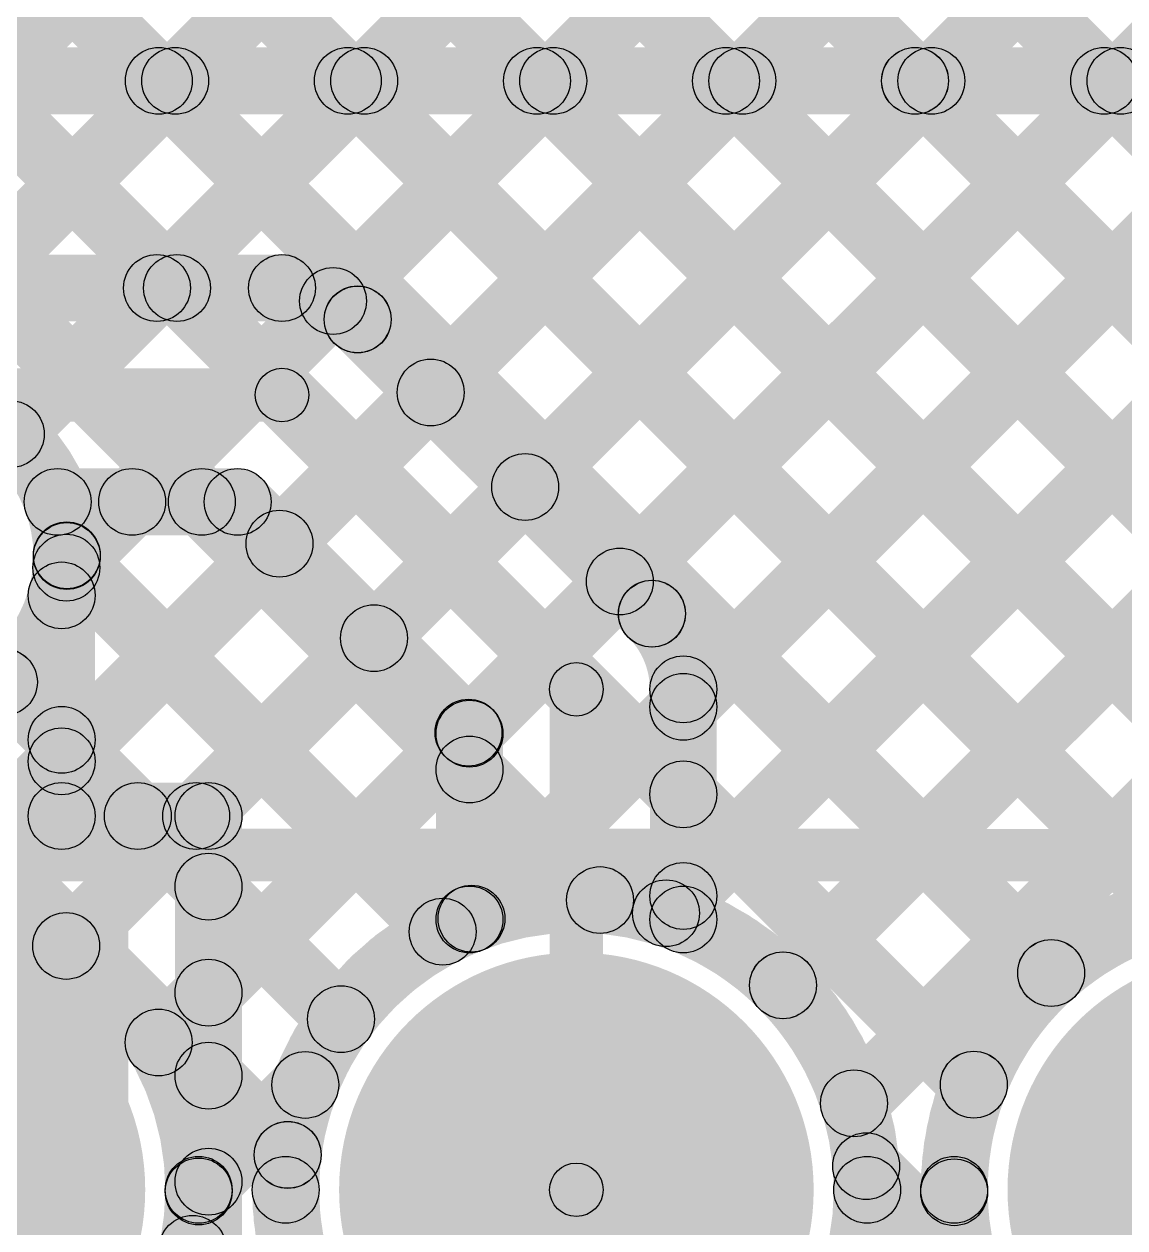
# Model space of a CAD drawing. Header units: millimetres. Extents: x -0.08 to 5.25, y -0.08 to 2.73.
# Drawn here: x 2.4984 to 2.6631, y 2.2114 to 2.3915 of the extents above; entities that cross this region are included whole.
import ezdxf

# ---------------------------------------------------------------- set-up
doc = ezdxf.new("R2010")
doc.units = ezdxf.units.MM
doc.header["$MEASUREMENT"] = 0
for name, color, linetype in [('BottomLayer', 5, 'Continuous'), ('BottomSolder', 6, 'Continuous'), ('PadHoleLayer', 156, 'Continuous'), ('TopLayer', 1, 'Continuous'), ('TopOverlay', 2, 'Continuous'), ('TopSolder', 216, 'Continuous')]:
    doc.layers.add(name, color=color, linetype=linetype)

# ---------------------------------------------------------------- blocks, each defined once
blk = doc.blocks.new('C35445_10')
at = {"layer": 'BottomLayer'}
h = blk.add_hatch(color=5, dxfattribs=at)
edge = h.paths.add_edge_path()
edge.add_arc((-0.15, 0), 0.0315, 0, 360)
h = blk.add_hatch(color=5, dxfattribs=at)
edge = h.paths.add_edge_path()
edge.add_arc((-0.05, 0), 0.0315, 0, 360)
h = blk.add_hatch(color=5, dxfattribs=at)
edge = h.paths.add_edge_path()
edge.add_arc((0.05, 0), 0.0315, 0, 360)
at = {"layer": 'BottomSolder'}
h = blk.add_hatch(color=6, dxfattribs=at)
edge = h.paths.add_edge_path()
edge.add_arc((-0.15, 0), 0.0355, 0, 360)
h = blk.add_hatch(color=6, dxfattribs=at)
edge = h.paths.add_edge_path()
edge.add_arc((-0.05, 0), 0.0355, 0, 360)
h = blk.add_hatch(color=6, dxfattribs=at)
edge = h.paths.add_edge_path()
edge.add_arc((0.05, 0), 0.0355, 0, 360)
at = {"layer": 'PadHoleLayer'}
h = blk.add_hatch(color=156, dxfattribs=at)
edge = h.paths.add_edge_path()
edge.add_arc((-0.15, 0), 0.01969, 0, 360)
h = blk.add_hatch(color=156, dxfattribs=at)
edge = h.paths.add_edge_path()
edge.add_arc((-0.05, 0), 0.01969, 0, 360)
h = blk.add_hatch(color=156, dxfattribs=at)
edge = h.paths.add_edge_path()
edge.add_arc((0.05, 0), 0.01969, 0, 360)
at = {"layer": 'TopLayer'}
h = blk.add_hatch(color=1, dxfattribs=at)
edge = h.paths.add_edge_path()
edge.add_arc((-0.15, 0), 0.0315, 0, 360)
h = blk.add_hatch(color=1, dxfattribs=at)
edge = h.paths.add_edge_path()
edge.add_arc((-0.05, 0), 0.0315, 0, 360)
h = blk.add_hatch(color=1, dxfattribs=at)
edge = h.paths.add_edge_path()
edge.add_arc((0.05, 0), 0.0315, 0, 360)
at = {"layer": 'TopOverlay'}
blk.add_hatch(color=2, dxfattribs=at).paths.add_polyline_path([(0.51083, -0.04626), (0.51083, -0.05413), (-0.51181, -0.05393), (-0.51181, -0.04606)])
at = {"layer": 'TopSolder'}
h = blk.add_hatch(color=216, dxfattribs=at)
edge = h.paths.add_edge_path()
edge.add_arc((-0.15, 0), 0.0355, 0, 360)
h = blk.add_hatch(color=216, dxfattribs=at)
edge = h.paths.add_edge_path()
edge.add_arc((-0.05, 0), 0.0355, 0, 360)
h = blk.add_hatch(color=216, dxfattribs=at)
edge = h.paths.add_edge_path()
edge.add_arc((0.05, 0), 0.0355, 0, 360)

msp = doc.modelspace()

# ---------------------------------------------------------------- hatches: boundary and pattern name
at = {"layer": 'BottomLayer'}
for points in [[(1.30653, 2.378), (1.30653, 2.388), (2.81284, 2.388), (2.81284, 2.378)], [(1.30653, 2.378), (1.30653, 2.388), (2.81284, 2.388), (2.81284, 2.378)], [(2.45846, 2.37946), (2.46553, 2.38654), (2.58811, 2.26396), (2.58104, 2.25689)], [(2.45847, 2.37946), (2.46554, 2.38654), (2.58812, 2.26396), (2.58104, 2.25689)], [(2.4853, 2.34022), (2.47823, 2.34729), (2.51747, 2.38654), (2.52455, 2.37946)], [(2.4853, 2.34022), (2.47823, 2.34729), (2.51747, 2.38654), (2.52455, 2.37946)], [(2.4869, 2.25697), (2.47983, 2.26404), (2.60233, 2.38654), (2.6094, 2.37946)], [(2.4869, 2.25697), (2.47983, 2.26404), (2.60233, 2.38654), (2.6094, 2.37946)], [(2.48675, 2.37946), (2.49382, 2.38654), (2.64403, 2.23633), (2.63696, 2.22926)], [(2.48675, 2.37946), (2.49382, 2.38654), (2.64403, 2.23633), (2.63695, 2.22926)], [(2.49997, 2.3266), (2.49289, 2.33367), (2.54576, 2.38654), (2.55283, 2.37946)], [(2.49996, 2.3266), (2.49289, 2.33367), (2.54576, 2.38654), (2.55283, 2.37946)], [(2.50825, 2.25003), (2.50117, 2.2571), (2.63061, 2.38654), (2.63768, 2.37946)], [(2.50825, 2.25003), (2.50118, 2.2571), (2.63061, 2.38654), (2.63768, 2.37946)], [(2.50828, 2.30663), (2.5012, 2.3137), (2.57404, 2.38654), (2.58111, 2.37946)], [(2.50828, 2.30663), (2.5012, 2.3137), (2.57404, 2.38654), (2.58111, 2.37946)], [(2.52208, 2.23557), (2.51501, 2.24265), (2.6589, 2.38654), (2.66597, 2.37946)], [(2.52208, 2.23558), (2.51501, 2.24265), (2.6589, 2.38654), (2.66597, 2.37946)], [(2.51503, 2.37946), (2.52211, 2.38654), (2.6556, 2.25304), (2.64853, 2.24597)], [(2.51503, 2.37946), (2.5221, 2.38654), (2.6556, 2.25304), (2.64853, 2.24597)], [(2.54332, 2.37946), (2.55039, 2.38654), (2.6741, 2.26282), (2.66703, 2.25575)], [(2.54332, 2.37946), (2.55039, 2.38654), (2.6741, 2.26282), (2.66703, 2.25575)], [(2.56889, 2.2541), (2.56182, 2.26117), (2.68718, 2.38654), (2.69425, 2.37946)], [(2.56889, 2.2541), (2.56182, 2.26117), (2.68718, 2.38654), (2.69425, 2.37946)], [(2.5716, 2.37946), (2.57867, 2.38654), (2.70787, 2.25734), (2.7008, 2.25027)], [(2.5716, 2.37946), (2.57867, 2.38654), (2.70786, 2.25735), (2.70079, 2.25028)], [(2.59798, 2.25491), (2.59091, 2.26198), (2.71546, 2.38654), (2.72254, 2.37946)], [(2.59798, 2.25491), (2.59091, 2.26198), (2.71546, 2.38654), (2.72254, 2.37946)], [(2.59988, 2.37946), (2.60696, 2.38654), (2.74854, 2.24495), (2.74147, 2.23788)], [(2.59989, 2.37946), (2.60696, 2.38654), (2.74854, 2.24496), (2.74147, 2.23788)], [(2.61549, 2.24413), (2.60842, 2.25121), (2.74375, 2.38654), (2.75082, 2.37946)], [(2.61549, 2.24414), (2.60842, 2.25121), (2.74375, 2.38654), (2.75082, 2.37946)], [(2.62611, 2.22647), (2.61904, 2.23354), (2.77203, 2.38654), (2.7791, 2.37946)], [(2.62611, 2.22647), (2.61904, 2.23354), (2.77203, 2.38654), (2.7791, 2.37946)], [(2.62817, 2.37946), (2.63524, 2.38654), (2.76326, 2.25852), (2.75619, 2.25145)], [(2.62817, 2.37946), (2.63524, 2.38654), (2.76326, 2.25852), (2.75619, 2.25145)], [(2.65645, 2.37946), (2.66352, 2.38654), (2.78598, 2.26408), (2.77891, 2.25701)], [(2.65646, 2.37946), (2.66353, 2.38654), (2.78598, 2.26408), (2.77891, 2.25701)], [(2.50128, 2.30837), (2.50835, 2.31544), (2.56457, 2.25922), (2.55749, 2.25215)], [(2.50128, 2.30837), (2.50835, 2.31544), (2.56456, 2.25922), (2.55749, 2.25215)], [(2.46473, 2.28835), (2.4718, 2.29542), (2.5414, 2.22582), (2.53433, 2.21875)], [(2.46474, 2.28834), (2.47181, 2.29541), (2.5414, 2.22582), (2.53433, 2.21875)], [(2.49186, 2.2895), (2.49893, 2.29657), (2.54937, 2.24614), (2.5423, 2.23907)], [(2.49186, 2.2895), (2.49893, 2.29657), (2.54936, 2.24614), (2.54229, 2.23906)], [(2.52808, 2.21329), (2.521, 2.22036), (2.53694, 2.2363), (2.54401, 2.22923)], [(2.52808, 2.21329), (2.521, 2.22036), (2.53694, 2.2363), (2.54401, 2.22923)], [(2.62086, 2.21707), (2.62793, 2.22414), (2.64251, 2.20956), (2.63544, 2.20249)], [(2.62086, 2.21707), (2.62793, 2.22414), (2.64251, 2.20956), (2.63544, 2.20249)], [(2.62473, 2.19681), (2.61766, 2.20388), (2.63401, 2.22023), (2.64109, 2.21316)], [(2.62473, 2.19681), (2.61766, 2.20388), (2.63401, 2.22023), (2.64109, 2.21316)], [(2.5201, 2.2047), (2.52717, 2.21177), (2.66158, 2.07736), (2.65451, 2.07028)], [(2.5201, 2.20469), (2.52717, 2.21176), (2.66158, 2.07735), (2.65451, 2.07028)]]:
    msp.add_hatch(color=5, dxfattribs=at).paths.add_polyline_path(points)
h = msp.add_hatch(color=5, dxfattribs=at)
edge = h.paths.add_edge_path()
edge.add_arc((2.51857, 2.383), 0.005, 0, 360)
h = msp.add_hatch(color=5, dxfattribs=at)
edge = h.paths.add_edge_path()
edge.add_arc((2.51857, 2.383), 0.005, 0, 360)
h = msp.add_hatch(color=5, dxfattribs=at)
edge = h.paths.add_edge_path()
edge.add_arc((2.52101, 2.383), 0.005, 0, 360)
h = msp.add_hatch(color=5, dxfattribs=at)
edge = h.paths.add_edge_path()
edge.add_arc((2.52101, 2.383), 0.005, 0, 360)
h = msp.add_hatch(color=5, dxfattribs=at)
edge = h.paths.add_edge_path()
edge.add_arc((2.54685, 2.383), 0.005, 0, 360)
h = msp.add_hatch(color=5, dxfattribs=at)
edge = h.paths.add_edge_path()
edge.add_arc((2.54685, 2.383), 0.005, 0, 360)
h = msp.add_hatch(color=5, dxfattribs=at)
edge = h.paths.add_edge_path()
edge.add_arc((2.54929, 2.383), 0.005, 0, 360)
h = msp.add_hatch(color=5, dxfattribs=at)
edge = h.paths.add_edge_path()
edge.add_arc((2.54929, 2.383), 0.005, 0, 360)
h = msp.add_hatch(color=5, dxfattribs=at)
edge = h.paths.add_edge_path()
edge.add_arc((2.57514, 2.383), 0.005, 0, 360)
h = msp.add_hatch(color=5, dxfattribs=at)
edge = h.paths.add_edge_path()
edge.add_arc((2.57514, 2.383), 0.005, 0, 360)
h = msp.add_hatch(color=5, dxfattribs=at)
edge = h.paths.add_edge_path()
edge.add_arc((2.57758, 2.383), 0.005, 0, 360)
h = msp.add_hatch(color=5, dxfattribs=at)
edge = h.paths.add_edge_path()
edge.add_arc((2.57758, 2.383), 0.005, 0, 360)
h = msp.add_hatch(color=5, dxfattribs=at)
edge = h.paths.add_edge_path()
edge.add_arc((2.60342, 2.383), 0.005, 0, 360)
h = msp.add_hatch(color=5, dxfattribs=at)
edge = h.paths.add_edge_path()
edge.add_arc((2.60342, 2.383), 0.005, 0, 360)
h = msp.add_hatch(color=5, dxfattribs=at)
edge = h.paths.add_edge_path()
edge.add_arc((2.60586, 2.383), 0.005, 0, 360)
h = msp.add_hatch(color=5, dxfattribs=at)
edge = h.paths.add_edge_path()
edge.add_arc((2.60586, 2.383), 0.005, 0, 360)
h = msp.add_hatch(color=5, dxfattribs=at)
edge = h.paths.add_edge_path()
edge.add_arc((2.6317, 2.383), 0.005, 0, 360)
h = msp.add_hatch(color=5, dxfattribs=at)
edge = h.paths.add_edge_path()
edge.add_arc((2.63171, 2.383), 0.005, 0, 360)
h = msp.add_hatch(color=5, dxfattribs=at)
edge = h.paths.add_edge_path()
edge.add_arc((2.63415, 2.383), 0.005, 0, 360)
h = msp.add_hatch(color=5, dxfattribs=at)
edge = h.paths.add_edge_path()
edge.add_arc((2.63415, 2.383), 0.005, 0, 360)
h = msp.add_hatch(color=5, dxfattribs=at)
edge = h.paths.add_edge_path()
edge.add_arc((2.65999, 2.383), 0.005, 0, 360)
h = msp.add_hatch(color=5, dxfattribs=at)
edge = h.paths.add_edge_path()
edge.add_arc((2.65999, 2.383), 0.005, 0, 360)
h = msp.add_hatch(color=5, dxfattribs=at)
edge = h.paths.add_edge_path()
edge.add_arc((2.66243, 2.383), 0.005, 0, 360)
h = msp.add_hatch(color=5, dxfattribs=at)
edge = h.paths.add_edge_path()
edge.add_arc((2.66243, 2.383), 0.005, 0, 360)
h = msp.add_hatch(color=5, dxfattribs=at)
edge = h.paths.add_edge_path()
edge.add_arc((2.49643, 2.33014), 0.005, 0, 360)
h = msp.add_hatch(color=5, dxfattribs=at)
edge = h.paths.add_edge_path()
edge.add_arc((2.49643, 2.33014), 0.005, 0, 360)
h = msp.add_hatch(color=5, dxfattribs=at)
edge = h.paths.add_edge_path()
edge.add_arc((2.50481, 2.312), 0.005, 0, 360)
h = msp.add_hatch(color=5, dxfattribs=at)
edge = h.paths.add_edge_path()
edge.add_arc((2.50481, 2.312), 0.005, 0, 360)
h = msp.add_hatch(color=5, dxfattribs=at)
edge = h.paths.add_edge_path()
edge.add_arc((2.50481, 2.312), 0.005, 0, 360)
h = msp.add_hatch(color=5, dxfattribs=at)
edge = h.paths.add_edge_path()
edge.add_arc((2.50481, 2.312), 0.005, 0, 360)
h = msp.add_hatch(color=5, dxfattribs=at)
edge = h.paths.add_edge_path()
edge.add_arc((2.50481, 2.31191), 0.005, 0, 360)
h = msp.add_hatch(color=5, dxfattribs=at)
edge = h.paths.add_edge_path()
edge.add_arc((2.50481, 2.3119), 0.005, 0, 360)
h = msp.add_hatch(color=5, dxfattribs=at)
edge = h.paths.add_edge_path()
edge.add_arc((2.50474, 2.31016), 0.005, 0, 360)
h = msp.add_hatch(color=5, dxfattribs=at)
edge = h.paths.add_edge_path()
edge.add_arc((2.50474, 2.31016), 0.005, 0, 360)
h = msp.add_hatch(color=5, dxfattribs=at)
edge = h.paths.add_edge_path()
edge.add_arc((2.4954, 2.29303), 0.005, 0, 360)
h = msp.add_hatch(color=5, dxfattribs=at)
edge = h.paths.add_edge_path()
edge.add_arc((2.4954, 2.29304), 0.005, 0, 360)
h = msp.add_hatch(color=5, dxfattribs=at)
edge = h.paths.add_edge_path()
edge.add_arc((2.58458, 2.26042), 0.005, 0, 360)
h = msp.add_hatch(color=5, dxfattribs=at)
edge = h.paths.add_edge_path()
edge.add_arc((2.58458, 2.26042), 0.005, 0, 360)
h = msp.add_hatch(color=5, dxfattribs=at)
edge = h.paths.add_edge_path()
edge.add_arc((2.56535, 2.25764), 0.005, 0, 360)
h = msp.add_hatch(color=5, dxfattribs=at)
edge = h.paths.add_edge_path()
edge.add_arc((2.56535, 2.25764), 0.005, 0, 360)
h = msp.add_hatch(color=5, dxfattribs=at)
edge = h.paths.add_edge_path()
edge.add_arc((2.59445, 2.25845), 0.005, 0, 360)
h = msp.add_hatch(color=5, dxfattribs=at)
edge = h.paths.add_edge_path()
edge.add_arc((2.59445, 2.25845), 0.005, 0, 360)
h = msp.add_hatch(color=5, dxfattribs=at)
edge = h.paths.add_edge_path()
edge.add_arc((2.56103, 2.25569), 0.005, 0, 360)
h = msp.add_hatch(color=5, dxfattribs=at)
edge = h.paths.add_edge_path()
edge.add_arc((2.56103, 2.25569), 0.005, 0, 360)
h = msp.add_hatch(color=5, dxfattribs=at)
edge = h.paths.add_edge_path()
edge.add_arc((2.50471, 2.25356), 0.005, 0, 360)
h = msp.add_hatch(color=5, dxfattribs=at)
edge = h.paths.add_edge_path()
edge.add_arc((2.50471, 2.25356), 0.005, 0, 360)
h = msp.add_hatch(color=5, dxfattribs=at)
edge = h.paths.add_edge_path()
edge.add_arc((2.65206, 2.24951), 0.005, 0, 360)
h = msp.add_hatch(color=5, dxfattribs=at)
edge = h.paths.add_edge_path()
edge.add_arc((2.65206, 2.2495), 0.005, 0, 360)
h = msp.add_hatch(color=5, dxfattribs=at)
edge = h.paths.add_edge_path()
edge.add_arc((2.61196, 2.24767), 0.005, 0, 360)
h = msp.add_hatch(color=5, dxfattribs=at)
edge = h.paths.add_edge_path()
edge.add_arc((2.61195, 2.24767), 0.005, 0, 360)
h = msp.add_hatch(color=5, dxfattribs=at)
edge = h.paths.add_edge_path()
edge.add_arc((2.54583, 2.2426), 0.005, 0, 360)
h = msp.add_hatch(color=5, dxfattribs=at)
edge = h.paths.add_edge_path()
edge.add_arc((2.54583, 2.2426), 0.005, 0, 360)
h = msp.add_hatch(color=5, dxfattribs=at)
edge = h.paths.add_edge_path()
edge.add_arc((2.51854, 2.23911), 0.005, 0, 360)
h = msp.add_hatch(color=5, dxfattribs=at)
edge = h.paths.add_edge_path()
edge.add_arc((2.51854, 2.23911), 0.005, 0, 360)
h = msp.add_hatch(color=5, dxfattribs=at)
edge = h.paths.add_edge_path()
edge.add_arc((2.54048, 2.23276), 0.005, 0, 360)
h = msp.add_hatch(color=5, dxfattribs=at)
edge = h.paths.add_edge_path()
edge.add_arc((2.54048, 2.23276), 0.005, 0, 360)
h = msp.add_hatch(color=5, dxfattribs=at)
edge = h.paths.add_edge_path()
edge.add_arc((2.64049, 2.2328), 0.005, 0, 360)
h = msp.add_hatch(color=5, dxfattribs=at)
edge = h.paths.add_edge_path()
edge.add_arc((2.64049, 2.23279), 0.005, 0, 360)
h = msp.add_hatch(color=5, dxfattribs=at)
edge = h.paths.add_edge_path()
edge.add_arc((2.62257, 2.23), 0.005, 0, 360)
h = msp.add_hatch(color=5, dxfattribs=at)
edge = h.paths.add_edge_path()
edge.add_arc((2.62257, 2.23), 0.005, 0, 360)
h = msp.add_hatch(color=5, dxfattribs=at)
edge = h.paths.add_edge_path()
edge.add_arc((2.53786, 2.22229), 0.005, 0, 360)
h = msp.add_hatch(color=5, dxfattribs=at)
edge = h.paths.add_edge_path()
edge.add_arc((2.53786, 2.22228), 0.005, 0, 360)
h = msp.add_hatch(color=5, dxfattribs=at)
edge = h.paths.add_edge_path()
edge.add_arc((2.6244, 2.22061), 0.005, 0, 360)
h = msp.add_hatch(color=5, dxfattribs=at)
edge = h.paths.add_edge_path()
edge.add_arc((2.6244, 2.2206), 0.005, 0, 360)
h = msp.add_hatch(color=5, dxfattribs=at)
edge = h.paths.add_edge_path()
edge.add_arc((2.52454, 2.21707), 0.005, 0, 360)
h = msp.add_hatch(color=5, dxfattribs=at)
edge = h.paths.add_edge_path()
edge.add_arc((2.52454, 2.21707), 0.005, 0, 360)
h = msp.add_hatch(color=5, dxfattribs=at)
edge = h.paths.add_edge_path()
edge.add_arc((2.52454, 2.21682), 0.005, 0, 360)
h = msp.add_hatch(color=5, dxfattribs=at)
edge = h.paths.add_edge_path()
edge.add_arc((2.52454, 2.21682), 0.005, 0, 360)
h = msp.add_hatch(color=5, dxfattribs=at)
edge = h.paths.add_edge_path()
edge.add_arc((2.53755, 2.21707), 0.005, 0, 360)
h = msp.add_hatch(color=5, dxfattribs=at)
edge = h.paths.add_edge_path()
edge.add_arc((2.53755, 2.21707), 0.005, 0, 360)
h = msp.add_hatch(color=5, dxfattribs=at)
edge = h.paths.add_edge_path()
edge.add_arc((2.62454, 2.21707), 0.005, 0, 360)
h = msp.add_hatch(color=5, dxfattribs=at)
edge = h.paths.add_edge_path()
edge.add_arc((2.62454, 2.21707), 0.005, 0, 360)
h = msp.add_hatch(color=5, dxfattribs=at)
edge = h.paths.add_edge_path()
edge.add_arc((2.63755, 2.2167), 0.005, 0, 360)
h = msp.add_hatch(color=5, dxfattribs=at)
edge = h.paths.add_edge_path()
edge.add_arc((2.63755, 2.2167), 0.005, 0, 360)
h = msp.add_hatch(color=5, dxfattribs=at)
edge = h.paths.add_edge_path()
edge.add_arc((2.52363, 2.20823), 0.005, 0, 360)
h = msp.add_hatch(color=5, dxfattribs=at)
edge = h.paths.add_edge_path()
edge.add_arc((2.52363, 2.20823), 0.005, 0, 360)
at = {"layer": 'TopLayer'}
for points in [[(2.39975, 2.46646), (2.40682, 2.47354), (2.52482, 2.35554), (2.51775, 2.34846)], [(2.42803, 2.46646), (2.43511, 2.47354), (2.6556, 2.25304), (2.64853, 2.24597)], [(2.45632, 2.46646), (2.46339, 2.47354), (2.6741, 2.26282), (2.66703, 2.25575)], [(2.46526, 2.34846), (2.45819, 2.35554), (2.57619, 2.47354), (2.58326, 2.46646)], [(2.4846, 2.46646), (2.49167, 2.47354), (2.70787, 2.25734), (2.7008, 2.25027)], [(2.49355, 2.34846), (2.48647, 2.35554), (2.60447, 2.47354), (2.61155, 2.46646)], [(2.51289, 2.46646), (2.51996, 2.47354), (2.74854, 2.24496), (2.74147, 2.23788)], [(2.52183, 2.34846), (2.51476, 2.35554), (2.63276, 2.47354), (2.63983, 2.46646)], [(2.54817, 2.34652), (2.5411, 2.35359), (2.66104, 2.47354), (2.66811, 2.46646)], [(2.54117, 2.46646), (2.54824, 2.47354), (2.76326, 2.25852), (2.75619, 2.25145)], [(2.56278, 2.33285), (2.55571, 2.33992), (2.68933, 2.47354), (2.6964, 2.46646)], [(2.56946, 2.46646), (2.57653, 2.47354), (2.78598, 2.26408), (2.77891, 2.25701)], [(2.57692, 2.3187), (2.56985, 2.32578), (2.71761, 2.47354), (2.72468, 2.46646)], [(2.59107, 2.30456), (2.58399, 2.31163), (2.7459, 2.47354), (2.75297, 2.46646)], [(2.60058, 2.25751), (2.59351, 2.26458), (2.80246, 2.47354), (2.80954, 2.46646)], [(2.60058, 2.28579), (2.59351, 2.29286), (2.77418, 2.47354), (2.78125, 2.46646)], [(2.61549, 2.24413), (2.60842, 2.25121), (2.79296, 2.43575), (2.80003, 2.42868)], [(2.62611, 2.22647), (2.61904, 2.23354), (2.79187, 2.40637), (2.79894, 2.3993)], [(1.143, 2.347), (1.143, 2.357), (2.537, 2.357), (2.537, 2.347)], [(2.54479, 2.34376), (2.55186, 2.35084), (2.59588, 2.30682), (2.58881, 2.29975)], [(1.143, 2.332), (1.143, 2.34), (2.537, 2.34), (2.537, 2.332)], [(2.53417, 2.33317), (2.53983, 2.33883), (2.58387, 2.29478), (2.57822, 2.28913)], [(2.50343, 2.315), (2.50343, 2.325), (2.53037, 2.325), (2.53037, 2.315)], [(2.50828, 2.30663), (2.5012, 2.3137), (2.51104, 2.32354), (2.51811, 2.31646)], [(2.52147, 2.31646), (2.52854, 2.32354), (2.56858, 2.28349), (2.56151, 2.27642)], [(2.52684, 2.31646), (2.53391, 2.32354), (2.56858, 2.28886), (2.56151, 2.28179)], [(2.50758, 2.27765), (2.50051, 2.28472), (2.53308, 2.31729), (2.54015, 2.31022)], [(2.50128, 2.30837), (2.50835, 2.31544), (2.56457, 2.25922), (2.55749, 2.25215)], [(2.50904, 2.273), (2.49904, 2.273), (2.49904, 2.30601), (2.50904, 2.30601)], [(2.52768, 2.26946), (2.52061, 2.27654), (2.54722, 2.30315), (2.5543, 2.29608)], [(2.58504, 2.21707), (2.57704, 2.21707), (2.57704, 2.29196), (2.58504, 2.29196)], [(2.60204, 2.25752), (2.59204, 2.25752), (2.59204, 2.29196), (2.60204, 2.29196)], [(2.50051, 2.28085), (2.50758, 2.28792), (2.51897, 2.27654), (2.5119, 2.26946)], [(2.52954, 2.24303), (2.52246, 2.2501), (2.56137, 2.28901), (2.56844, 2.28193)], [(2.57004, 2.25752), (2.56004, 2.25752), (2.56004, 2.28533), (2.57004, 2.28533)], [(2.59351, 2.27271), (2.60058, 2.27978), (2.64403, 2.23633), (2.63696, 2.22926)], [(2.50404, 2.268), (2.50404, 2.278), (2.526, 2.278), (2.526, 2.268)], [(2.531, 2.135), (2.521, 2.135), (2.521, 2.273), (2.531, 2.273)], [(2.52246, 2.2589), (2.52954, 2.26597), (2.54937, 2.24614), (2.5423, 2.23907)], [(2.447, 2.131), (2.514, 2.131), (2.514, 2.261), (2.447, 2.261)], [(2.52246, 2.23061), (2.52954, 2.23768), (2.5414, 2.22582), (2.53433, 2.21875)], [(2.52954, 2.21475), (2.52246, 2.22182), (2.53694, 2.2363), (2.54401, 2.22923)], [(2.62086, 2.21707), (2.62793, 2.22414), (2.64251, 2.20956), (2.63544, 2.20249)], [(2.62473, 2.19681), (2.61766, 2.20388), (2.63401, 2.22023), (2.64109, 2.21316)]]:
    msp.add_hatch(color=1, dxfattribs=at).paths.add_polyline_path(points)
h = msp.add_hatch(color=1, dxfattribs=at)
edge = h.paths.add_edge_path()
edge.add_arc((2.51829, 2.352), 0.005, 0, 360)
h = msp.add_hatch(color=1, dxfattribs=at)
edge = h.paths.add_edge_path()
edge.add_arc((2.52129, 2.352), 0.005, 0, 360)
h = msp.add_hatch(color=1, dxfattribs=at)
edge = h.paths.add_edge_path()
edge.add_arc((2.537, 2.352), 0.005, 0, 360)
h = msp.add_hatch(color=1, dxfattribs=at)
edge = h.paths.add_edge_path()
edge.add_arc((2.537, 2.352), 0.005, 0, 360)
h = msp.add_hatch(color=1, dxfattribs=at)
edge = h.paths.add_edge_path()
edge.add_arc((2.537, 2.352), 0.005, 0, 360)
h = msp.add_hatch(color=1, dxfattribs=at)
edge = h.paths.add_edge_path()
edge.add_arc((2.54464, 2.35006), 0.005, 0, 360)
h = msp.add_hatch(color=1, dxfattribs=at)
edge = h.paths.add_edge_path()
edge.add_arc((2.54831, 2.34731), 0.005, 0, 360)
h = msp.add_hatch(color=1, dxfattribs=at)
edge = h.paths.add_edge_path()
edge.add_arc((2.54833, 2.3473), 0.005, 0, 360)
h = msp.add_hatch(color=1, dxfattribs=at)
edge = h.paths.add_edge_path()
edge.add_arc((2.54833, 2.3473), 0.005, 0, 360)
h = msp.add_hatch(color=1, dxfattribs=at)
edge = h.paths.add_edge_path()
edge.add_arc((2.537, 2.336), 0.004, 0, 360)
h = msp.add_hatch(color=1, dxfattribs=at)
edge = h.paths.add_edge_path()
edge.add_arc((2.537, 2.336), 0.004, 0, 360)
h = msp.add_hatch(color=1, dxfattribs=at)
edge = h.paths.add_edge_path()
edge.add_arc((2.55925, 2.33638), 0.005, 0, 360)
h = msp.add_hatch(color=1, dxfattribs=at)
edge = h.paths.add_edge_path()
edge.add_arc((2.57339, 2.32224), 0.005, 0, 360)
h = msp.add_hatch(color=1, dxfattribs=at)
edge = h.paths.add_edge_path()
edge.add_arc((2.50343, 2.32), 0.005, 0, 360)
h = msp.add_hatch(color=1, dxfattribs=at)
edge = h.paths.add_edge_path()
edge.add_arc((2.50343, 2.32), 0.005, 0, 360)
h = msp.add_hatch(color=1, dxfattribs=at)
edge = h.paths.add_edge_path()
edge.add_arc((2.51458, 2.32), 0.005, 0, 360)
h = msp.add_hatch(color=1, dxfattribs=at)
edge = h.paths.add_edge_path()
edge.add_arc((2.525, 2.32), 0.005, 0, 360)
h = msp.add_hatch(color=1, dxfattribs=at)
edge = h.paths.add_edge_path()
edge.add_arc((2.53037, 2.32), 0.005, 0, 360)
h = msp.add_hatch(color=1, dxfattribs=at)
edge = h.paths.add_edge_path()
edge.add_arc((2.53037, 2.32), 0.005, 0, 360)
h = msp.add_hatch(color=1, dxfattribs=at)
edge = h.paths.add_edge_path()
edge.add_arc((2.53662, 2.31375), 0.005, 0, 360)
h = msp.add_hatch(color=1, dxfattribs=at)
edge = h.paths.add_edge_path()
edge.add_arc((2.50481, 2.312), 0.005, 0, 360)
h = msp.add_hatch(color=1, dxfattribs=at)
edge = h.paths.add_edge_path()
edge.add_arc((2.50481, 2.312), 0.005, 0, 360)
h = msp.add_hatch(color=1, dxfattribs=at)
edge = h.paths.add_edge_path()
edge.add_arc((2.50481, 2.31191), 0.005, 0, 360)
h = msp.add_hatch(color=1, dxfattribs=at)
edge = h.paths.add_edge_path()
edge.add_arc((2.50474, 2.31016), 0.005, 0, 360)
h = msp.add_hatch(color=1, dxfattribs=at)
edge = h.paths.add_edge_path()
edge.add_arc((2.58753, 2.3081), 0.005, 0, 360)
h = msp.add_hatch(color=1, dxfattribs=at)
edge = h.paths.add_edge_path()
edge.add_arc((2.50404, 2.30601), 0.005, 0, 360)
h = msp.add_hatch(color=1, dxfattribs=at)
edge = h.paths.add_edge_path()
edge.add_arc((2.50404, 2.30601), 0.005, 0, 360)
h = msp.add_hatch(color=1, dxfattribs=at)
edge = h.paths.add_edge_path()
edge.add_arc((2.59234, 2.30328), 0.005, 0, 360)
h = msp.add_hatch(color=1, dxfattribs=at)
edge = h.paths.add_edge_path()
edge.add_arc((2.59234, 2.30328), 0.005, 0, 360)
h = msp.add_hatch(color=1, dxfattribs=at)
edge = h.paths.add_edge_path()
edge.add_arc((2.59236, 2.30327), 0.005, 0, 360)
h = msp.add_hatch(color=1, dxfattribs=at)
edge = h.paths.add_edge_path()
edge.add_arc((2.55076, 2.29961), 0.005, 0, 360)
h = msp.add_hatch(color=1, dxfattribs=at)
edge = h.paths.add_edge_path()
edge.add_arc((2.59704, 2.29196), 0.005, 0, 360)
h = msp.add_hatch(color=1, dxfattribs=at)
edge = h.paths.add_edge_path()
edge.add_arc((2.59704, 2.29196), 0.005, 0, 360)
h = msp.add_hatch(color=1, dxfattribs=at)
edge = h.paths.add_edge_path()
edge.add_arc((2.59704, 2.29196), 0.005, 0, 360)
h = msp.add_hatch(color=1, dxfattribs=at)
edge = h.paths.add_edge_path()
edge.add_arc((2.58104, 2.29196), 0.004, 0, 360)
h = msp.add_hatch(color=1, dxfattribs=at)
edge = h.paths.add_edge_path()
edge.add_arc((2.58104, 2.29196), 0.004, 0, 360)
h = msp.add_hatch(color=1, dxfattribs=at)
edge = h.paths.add_edge_path()
edge.add_arc((2.59704, 2.28933), 0.005, 0, 360)
h = msp.add_hatch(color=1, dxfattribs=at)
edge = h.paths.add_edge_path()
edge.add_arc((2.5649, 2.28547), 0.005, 0, 360)
h = msp.add_hatch(color=1, dxfattribs=at)
edge = h.paths.add_edge_path()
edge.add_arc((2.56504, 2.28533), 0.005, 0, 360)
h = msp.add_hatch(color=1, dxfattribs=at)
edge = h.paths.add_edge_path()
edge.add_arc((2.56504, 2.28533), 0.005, 0, 360)
h = msp.add_hatch(color=1, dxfattribs=at)
edge = h.paths.add_edge_path()
edge.add_arc((2.50404, 2.28439), 0.005, 0, 360)
h = msp.add_hatch(color=1, dxfattribs=at)
edge = h.paths.add_edge_path()
edge.add_arc((2.50404, 2.28118), 0.005, 0, 360)
h = msp.add_hatch(color=1, dxfattribs=at)
edge = h.paths.add_edge_path()
edge.add_arc((2.56504, 2.27996), 0.005, 0, 360)
h = msp.add_hatch(color=1, dxfattribs=at)
edge = h.paths.add_edge_path()
edge.add_arc((2.59704, 2.27624), 0.005, 0, 360)
h = msp.add_hatch(color=1, dxfattribs=at)
edge = h.paths.add_edge_path()
edge.add_arc((2.50404, 2.273), 0.005, 0, 360)
h = msp.add_hatch(color=1, dxfattribs=at)
edge = h.paths.add_edge_path()
edge.add_arc((2.50404, 2.273), 0.005, 0, 360)
h = msp.add_hatch(color=1, dxfattribs=at)
edge = h.paths.add_edge_path()
edge.add_arc((2.51543, 2.273), 0.005, 0, 360)
h = msp.add_hatch(color=1, dxfattribs=at)
edge = h.paths.add_edge_path()
edge.add_arc((2.52415, 2.273), 0.005, 0, 360)
h = msp.add_hatch(color=1, dxfattribs=at)
edge = h.paths.add_edge_path()
edge.add_arc((2.526, 2.273), 0.005, 0, 360)
h = msp.add_hatch(color=1, dxfattribs=at)
edge = h.paths.add_edge_path()
edge.add_arc((2.526, 2.273), 0.005, 0, 360)
h = msp.add_hatch(color=1, dxfattribs=at)
edge = h.paths.add_edge_path()
edge.add_arc((2.526, 2.26243), 0.005, 0, 360)
h = msp.add_hatch(color=1, dxfattribs=at)
edge = h.paths.add_edge_path()
edge.add_arc((2.59704, 2.26104), 0.005, 0, 360)
h = msp.add_hatch(color=1, dxfattribs=at)
edge = h.paths.add_edge_path()
edge.add_arc((2.56504, 2.25752), 0.005, 0, 360)
h = msp.add_hatch(color=1, dxfattribs=at)
edge = h.paths.add_edge_path()
edge.add_arc((2.56504, 2.25752), 0.005, 0, 360)
h = msp.add_hatch(color=1, dxfattribs=at)
edge = h.paths.add_edge_path()
edge.add_arc((2.59704, 2.25752), 0.005, 0, 360)
h = msp.add_hatch(color=1, dxfattribs=at)
edge = h.paths.add_edge_path()
edge.add_arc((2.59704, 2.25752), 0.005, 0, 360)
h = msp.add_hatch(color=1, dxfattribs=at)
edge = h.paths.add_edge_path()
edge.add_arc((2.56103, 2.25569), 0.005, 0, 360)
h = msp.add_hatch(color=1, dxfattribs=at)
edge = h.paths.add_edge_path()
edge.add_arc((2.65206, 2.24951), 0.005, 0, 360)
h = msp.add_hatch(color=1, dxfattribs=at)
edge = h.paths.add_edge_path()
edge.add_arc((2.61196, 2.24767), 0.005, 0, 360)
h = msp.add_hatch(color=1, dxfattribs=at)
edge = h.paths.add_edge_path()
edge.add_arc((2.526, 2.24657), 0.005, 0, 360)
h = msp.add_hatch(color=1, dxfattribs=at)
edge = h.paths.add_edge_path()
edge.add_arc((2.54583, 2.2426), 0.005, 0, 360)
h = msp.add_hatch(color=1, dxfattribs=at)
edge = h.paths.add_edge_path()
edge.add_arc((2.526, 2.23415), 0.005, 0, 360)
h = msp.add_hatch(color=1, dxfattribs=at)
edge = h.paths.add_edge_path()
edge.add_arc((2.54048, 2.23276), 0.005, 0, 360)
h = msp.add_hatch(color=1, dxfattribs=at)
edge = h.paths.add_edge_path()
edge.add_arc((2.64049, 2.2328), 0.005, 0, 360)
h = msp.add_hatch(color=1, dxfattribs=at)
edge = h.paths.add_edge_path()
edge.add_arc((2.62257, 2.23), 0.005, 0, 360)
h = msp.add_hatch(color=1, dxfattribs=at)
edge = h.paths.add_edge_path()
edge.add_arc((2.53786, 2.22229), 0.005, 0, 360)
h = msp.add_hatch(color=1, dxfattribs=at)
edge = h.paths.add_edge_path()
edge.add_arc((2.6244, 2.22061), 0.005, 0, 360)
h = msp.add_hatch(color=1, dxfattribs=at)
edge = h.paths.add_edge_path()
edge.add_arc((2.526, 2.21828), 0.005, 0, 360)
h = msp.add_hatch(color=1, dxfattribs=at)
edge = h.paths.add_edge_path()
edge.add_arc((2.62454, 2.21707), 0.005, 0, 360)
h = msp.add_hatch(color=1, dxfattribs=at)
edge = h.paths.add_edge_path()
edge.add_arc((2.62454, 2.21707), 0.005, 0, 360)
h = msp.add_hatch(color=1, dxfattribs=at)
edge = h.paths.add_edge_path()
edge.add_arc((2.63755, 2.21707), 0.005, 0, 360)
h = msp.add_hatch(color=1, dxfattribs=at)
edge = h.paths.add_edge_path()
edge.add_arc((2.63755, 2.2167), 0.005, 0, 360)
h = msp.add_hatch(color=1, dxfattribs=at)
edge = h.paths.add_edge_path()
edge.add_arc((2.58104, 2.21707), 0.004, 0, 360)

# ---------------------------------------------------------------- linework, layer by layer
at = {"layer": 'BottomLayer', "const_width": 0.01}
for points in [[(2.49291, 2.33262, -0.267932), (2.50481, 2.312)], [(2.49291, 2.33262, -0.267932), (2.50481, 2.312)], [(2.50481, 2.312, -0.767301), (2.46038, 2.30009)], [(2.50481, 2.312, -0.767301), (2.46038, 2.30009)], [(2.65804, 2.18015, -1.698964), (2.72454, 2.21707)], [(2.65804, 2.18015, -1.698964), (2.72454, 2.21707)]]:
    msp.add_lwpolyline(points, format="xyb", dxfattribs=at)
for points in [[(2.52454, 2.21707, 1), (2.43755, 2.21707, 1)], [(2.52454, 2.21707, 1), (2.43755, 2.21707, 1)], [(2.62454, 2.21707, 1), (2.53755, 2.21707, 1)], [(2.62454, 2.21707, 1), (2.53755, 2.21707, 1)]]:
    msp.add_lwpolyline(points, format="xyb", close=True, dxfattribs=at)
at = {"layer": 'BottomLayer'}
for centre in [(2.51857, 2.383), (2.51857, 2.383), (2.52101, 2.383), (2.52101, 2.383), (2.54685, 2.383), (2.54685, 2.383), (2.54929, 2.383), (2.54929, 2.383), (2.57514, 2.383), (2.57514, 2.383), (2.57758, 2.383), (2.57758, 2.383), (2.60342, 2.383), (2.60342, 2.383), (2.60586, 2.383), (2.60586, 2.383), (2.6317, 2.383), (2.63171, 2.383), (2.63415, 2.383), (2.63415, 2.383), (2.65999, 2.383), (2.65999, 2.383), (2.66243, 2.383), (2.66243, 2.383), (2.49643, 2.33014), (2.49643, 2.33014), (2.50481, 2.312), (2.50481, 2.312), (2.50481, 2.312), (2.50481, 2.312), (2.50481, 2.31191), (2.50481, 2.3119), (2.50474, 2.31016), (2.50474, 2.31016), (2.4954, 2.29304), (2.4954, 2.29303), (2.58458, 2.26042), (2.58458, 2.26042), (2.56535, 2.25764), (2.56535, 2.25764), (2.59445, 2.25845), (2.59445, 2.25845), (2.56103, 2.25569), (2.56103, 2.25569), (2.50471, 2.25356), (2.50471, 2.25356), (2.65206, 2.24951), (2.65206, 2.2495), (2.61195, 2.24767), (2.61196, 2.24767), (2.54583, 2.2426), (2.54583, 2.2426), (2.51854, 2.23911), (2.51854, 2.23911), (2.54048, 2.23276), (2.54048, 2.23276), (2.64049, 2.2328), (2.64049, 2.23279), (2.62257, 2.23), (2.62257, 2.23), (2.53786, 2.22229), (2.53786, 2.22228), (2.6244, 2.22061), (2.6244, 2.2206), (2.52454, 2.21707), (2.52454, 2.21707), (2.52454, 2.21682), (2.52454, 2.21682), (2.53755, 2.21707), (2.53755, 2.21707), (2.62454, 2.21707), (2.62454, 2.21707), (2.63755, 2.2167), (2.63755, 2.2167), (2.52363, 2.20823), (2.52363, 2.20823)]:
    msp.add_circle(centre, 0.005, dxfattribs=at)
at = {"layer": 'TopLayer', "const_width": 0.01}
for points in [[(2.537, 2.352, -0.198912), (2.54831, 2.34731)], [(2.537, 2.352, -0.199231), (2.54833, 2.3473)], [(2.50343, 2.32, -0.085871), (2.50481, 2.312)], [(2.50481, 2.312, -0.063696), (2.50404, 2.30601)], [(2.59234, 2.30328, -0.199231), (2.59704, 2.29196)], [(2.59236, 2.30327, -0.198912), (2.59704, 2.29196)], [(2.62454, 2.21707, -1.88901), (2.56504, 2.25752)], [(2.59704, 2.25752, -0.307721), (2.62454, 2.21707)]]:
    msp.add_lwpolyline(points, format="xyb", dxfattribs=at)
msp.add_lwpolyline([(2.72454, 2.21707, 1), (2.63755, 2.21707, 1)], format="xyb", close=True, dxfattribs=at)
at = {"layer": 'TopLayer'}
for centre, radius in [((2.51829, 2.352), 0.005), ((2.52129, 2.352), 0.005), ((2.537, 2.352), 0.005), ((2.537, 2.352), 0.005), ((2.537, 2.352), 0.005), ((2.54464, 2.35006), 0.005), ((2.54831, 2.34731), 0.005), ((2.54833, 2.3473), 0.005), ((2.54833, 2.3473), 0.005), ((2.537, 2.336), 0.004), ((2.537, 2.336), 0.004), ((2.55925, 2.33638), 0.005), ((2.57339, 2.32224), 0.005), ((2.50343, 2.32), 0.005), ((2.50343, 2.32), 0.005), ((2.51458, 2.32), 0.005), ((2.525, 2.32), 0.005), ((2.53037, 2.32), 0.005), ((2.53037, 2.32), 0.005), ((2.53662, 2.31375), 0.005), ((2.50481, 2.312), 0.005), ((2.50481, 2.312), 0.005), ((2.50481, 2.31191), 0.005), ((2.50474, 2.31016), 0.005), ((2.58753, 2.3081), 0.005), ((2.50404, 2.30601), 0.005), ((2.50404, 2.30601), 0.005), ((2.59234, 2.30328), 0.005), ((2.59234, 2.30328), 0.005), ((2.59236, 2.30327), 0.005), ((2.55076, 2.29961), 0.005), ((2.59704, 2.29196), 0.005), ((2.59704, 2.29196), 0.005), ((2.59704, 2.29196), 0.005), ((2.58104, 2.29196), 0.004), ((2.58104, 2.29196), 0.004), ((2.59704, 2.28933), 0.005), ((2.5649, 2.28547), 0.005), ((2.56504, 2.28533), 0.005), ((2.56504, 2.28533), 0.005), ((2.50404, 2.28439), 0.005), ((2.50404, 2.28118), 0.005), ((2.56504, 2.27996), 0.005), ((2.59704, 2.27624), 0.005), ((2.50404, 2.273), 0.005), ((2.50404, 2.273), 0.005), ((2.51543, 2.273), 0.005), ((2.52415, 2.273), 0.005), ((2.526, 2.273), 0.005), ((2.526, 2.273), 0.005), ((2.526, 2.26243), 0.005), ((2.59704, 2.26104), 0.005), ((2.56504, 2.25752), 0.005), ((2.56504, 2.25752), 0.005), ((2.59704, 2.25752), 0.005), ((2.59704, 2.25752), 0.005), ((2.56103, 2.25569), 0.005), ((2.65206, 2.24951), 0.005), ((2.61196, 2.24767), 0.005), ((2.526, 2.24657), 0.005), ((2.54583, 2.2426), 0.005), ((2.526, 2.23415), 0.005), ((2.54048, 2.23276), 0.005), ((2.64049, 2.2328), 0.005), ((2.62257, 2.23), 0.005), ((2.53786, 2.22229), 0.005), ((2.6244, 2.22061), 0.005), ((2.526, 2.21828), 0.005), ((2.62454, 2.21707), 0.005), ((2.62454, 2.21707), 0.005), ((2.63755, 2.21707), 0.005), ((2.63755, 2.2167), 0.005), ((2.58104, 2.21707), 0.004)]:
    msp.add_circle(centre, radius, dxfattribs=at)

# ---------------------------------------------------------------- block references
at = {"rotation": 180}
msp.add_blockref('C35445_10', (2.53104, 2.21707), dxfattribs=at)

doc.saveas('drawing.dxf')
